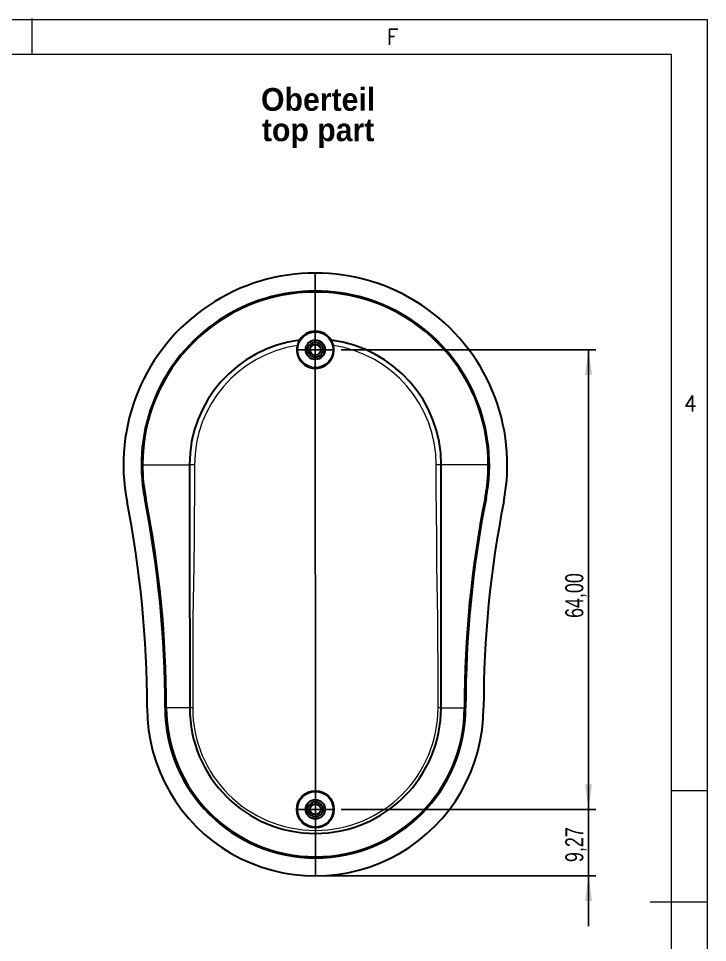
# Model space of a CAD drawing. Header units: millimetres. Extents: x 0 to 594, y 0 to 420.
# Drawn here: x 497.7 to 593.6, y 291.3 to 420 of the extents above; entities that cross this region are included whole.
import ezdxf

# ---------------------------------------------------------------- set-up
doc = ezdxf.new("R2010")
doc.units = ezdxf.units.MM
doc.linetypes.add('SLD-Durchgehend', pattern=[0])
doc.layers.add('BEM', color=7, linetype='SLD-Durchgehend')
doc.layers.add('SLD-0', color=7, linetype='SLD-Durchgehend')
doc.styles.add('SLDTEXTSTYLE0', font='ARIALBD.TTF', dxfattribs={"width": 0.948})
doc.styles.add('SLDTEXTSTYLE1', font='SIMPLEX_.TTF', dxfattribs={"width": 0.95})
doc.styles.add('SLDTEXTSTYLE3', font='ARIALN.TTF', dxfattribs={"width": 0.87})
doc.dimstyles.new('SLDDIMSTYLE0', dxfattribs={"dimtxt": 2.5, "dimasz": 3.5, "dimexe": 0, "dimexo": 0.0625, "dimtad": 1, "dimrnd": 1e-09, "dimzin": 12, "dimdsep": 46, "dimtxsty": 'SLDTEXTSTYLE3', "dimsah": 1, "dimcen": 0.09, "dimadec": 0, "dimazin": 0, "dimtfac": 1, "dimtofl": 0, "dimtmove": 0, "dimatfit": 3, "dimfxl": 1, "dimtolj": 1, "dimtzin": 12, "dimarcsym": 0})
doc.dimstyles.new('SLDDIMSTYLE1', dxfattribs={"dimtxt": 2.5, "dimasz": 3.5, "dimexe": 0, "dimexo": 0.0625, "dimtad": 1, "dimrnd": 1e-09, "dimzin": 12, "dimdsep": 46, "dimtxsty": 'SLDTEXTSTYLE3', "dimsah": 1, "dimcen": 0.09, "dimadec": 0, "dimazin": 0, "dimtfac": 1, "dimtofl": 0, "dimtmove": 0, "dimatfit": 3, "dimfxl": 1, "dimtolj": 1, "dimtzin": 12, "dimarcsym": 0})

# ---------------------------------------------------------------- blocks, each defined once
blk = doc.blocks.new('*D43')
at = {"layer": 'SLD-0'}
for p, q in [((542.6, 373.86), (578.04, 373.86)), ((577.04, 373.86), (577.04, 309.86)), ((542.6, 309.86), (578.04, 309.86))]:
    blk.add_line(p, q, dxfattribs=at)
for points in [[(577.04, 373.86), (576.54, 370.36), (577.54, 370.36)], [(577.04, 309.86), (577.54, 313.36), (576.54, 313.36)]]:
    blk.add_solid(points, dxfattribs=at)
at = {"layer": 'SLD-0', "insert": (573.81, 336.52), "char_height": 2.5, "attachment_point": 1, "rotation": 90, "style": 'SLDTEXTSTYLE3'}
blk.add_mtext('64,00', dxfattribs=at)
blk = doc.blocks.new('*D44')
at = {"layer": 'SLD-0'}
for p, q in [((577.04, 309.86), (577.04, 316.86)), ((542.6, 309.86), (578.04, 309.86)), ((577.04, 300.59), (577.04, 309.86)), ((540.03, 300.59), (578.04, 300.59)), ((577.04, 300.59), (577.04, 293.59))]:
    blk.add_line(p, q, dxfattribs=at)
for points in [[(577.04, 309.86), (577.54, 313.36), (576.54, 313.36)], [(577.04, 300.59), (576.54, 297.09), (577.54, 297.09)]]:
    blk.add_solid(points, dxfattribs=at)
at = {"layer": 'SLD-0', "insert": (573.81, 302.52), "char_height": 2.5, "attachment_point": 1, "rotation": 90, "style": 'SLDTEXTSTYLE3'}
blk.add_mtext('9,27', dxfattribs=at)
blk = doc.blocks.new('SW_NOTE_10')
at = {"layer": 'BEM', "color": 0, "char_height": 3.175, "attachment_point": 1, "style": 'SLDTEXTSTYLE0'}
for s, insert in [('Oberteil', (0, 4.09)), ('top part', (0.12, -0.14))]:
    blk.add_mtext(s, dxfattribs=dict(at, insert=insert))

msp = doc.modelspace()

# ---------------------------------------------------------------- linework, layer by layer
at = {"color": 7, "linetype": 'SLD-Durchgehend', "lineweight": 0}
for p, q in [((593.59875, 419.8), (0.19875, 419.8)), ((499.59875, 415), (499.59875, 420)), ((593.59875, 0.2), (593.59875, 419.8)), ((588.59875, 415), (24.59875, 415)), ((588.59875, 5), (588.59875, 415)), ((514.9538, 357.834), (521.5001, 357.834)), ((522.20227, 357.834), (521.5001, 357.834)), ((556.53968, 357.834), (555.83751, 357.834)), ((563.08598, 357.834), (556.53968, 357.834)), ((515.26627, 353.14361), (515.41456, 353.15712)), ((562.77793, 353.16607), (562.63601, 353.21166)), ((518.10762, 323.9969), (518.2694, 323.978)), ((521.5263, 324.009), (518.2694, 324.009)), ((521.94322, 324.009), (521.5263, 324.009)), ((556.51348, 324.009), (556.09656, 324.009)), ((556.51348, 324.009), (559.7704, 324.009)), ((559.93216, 324.01963), (559.77038, 324.03621)), ((588.59875, 312.5), (593.59875, 312.5)), ((585.59875, 297), (593.59875, 297))]:
    msp.add_line(p, q, dxfattribs=at)
at = {"color": 7, "linetype": 'SLD-Durchgehend', "lineweight": 30, "flags": 128}
for points in [[(521.5001, 357.834), (521.50032, 356.38067), (521.50098, 354.92735), (521.50207, 353.47401), (521.50355, 352.02071), (521.50728, 349.11402), (521.5116, 346.20742), (521.51583, 343.4331), (521.51961, 340.65869), (521.52248, 337.88408), (521.52444, 335.10932), (521.5256, 332.33429), (521.52615, 329.55922), (521.5263, 324.009)], [(556.51348, 324.009), (556.51348, 326.91564), (556.51366, 329.82229), (556.5143, 332.72894), (556.51565, 335.63557), (556.51777, 338.41045), (556.52083, 341.18525), (556.52474, 343.95999), (556.52899, 346.73468), (556.53305, 349.50923), (556.53653, 352.2839), (556.53888, 355.05884), (556.53968, 357.834)]]:
    msp.add_lwpolyline(points, dxfattribs=at)
at = {"color": 7, "linetype": 'SLD-Durchgehend', "lineweight": 0, "flags": 128}
for points in [[(522.20227, 357.834), (522.19993, 355.78129), (522.1928, 353.72859), (522.17118, 350.52865), (522.13822, 347.32877), (522.09468, 344.12892), (522.04562, 340.92913), (522.02249, 339.3293), (521.98397, 336.12953), (521.95848, 332.92958), (521.94707, 330.1542), (521.94326, 327.37878), (521.94303, 326.19116), (521.94322, 324.009)], [(556.09656, 324.009), (556.09662, 324.809), (556.09614, 328.009), (556.09181, 330.4693), (556.0813, 332.92958), (556.05566, 336.1295), (556.01729, 339.3293), (555.99416, 340.92913), (555.94527, 344.30993), (555.90234, 347.69084), (555.8682, 351.07183), (555.84565, 354.45289), (555.83751, 357.834)]]:
    msp.add_lwpolyline(points, dxfattribs=at)
at = {"color": 7, "linetype": 'SLD-Durchgehend', "lineweight": 30}
for centre, radius in [((539.01993, 373.86494), 2.5), ((539.01993, 373.86494), 1.35), ((539.01993, 373.86494), 1.05), ((539.01993, 373.86494), 0.75), ((539.01993, 309.86494), 2.57976), ((539.01993, 309.86494), 2.5), ((539.01993, 309.86494), 1.35), ((539.01993, 309.86494), 1.05), ((539.01993, 309.86494), 0.75)]:
    msp.add_circle(centre, radius, dxfattribs=at)
for centre, radius, start, end in [((539.01989, 357.834), 26.71566, 348.8794634, 191.1682546), ((539.01989, 357.83397), 24.21227, 348.8812092, 191.1698544), ((539.01989, 357.83399), 24.06609, 0.000021, 179.999979), ((539.01993, 373.85881), 2.58661, 31.6156763, 148.3839361), ((539.01989, 357.834), 17.51979, 97.2225649, 180), ((539.01993, 373.86494), 2.57976, 166.5871901, 13.4124896), ((539.1103, 373.84055), 2.67332, 149.0658916, 166.5279651), ((538.9285, 373.84011), 2.67446, 13.4755301, 30.9300654), ((539.01989, 357.834), 17.51979, 0, 82.7771148), ((538.92366, 357.83433), 23.96986, 180.0007818, 191.259903), ((539.11522, 357.83439), 23.97076, 348.8732412, 359.9990521), ((367.31677, 324.009), 148.28747, 359.9957015, 11.1400971), ((367.31691, 324.00901), 150.79071, 359.9953962, 11.1398021), ((367.47407, 323.95359), 150.79534, 0.0210514, 11.1654308), ((710.56451, 323.95357), 150.79415, 168.8133477, 179.9671605), ((710.72306, 324.009), 150.7909, 168.8510104, 179.9954025), ((710.72302, 324.009), 148.28747, 168.8513059, 179.9957015), ((539.01989, 324.009), 23.41566, 180.0272215, 0.0272215), ((539.01989, 324.00908), 20.91228, 180.0293599, 0.0289046), ((539.01989, 324.00906), 20.75051, 180.0753201, 359.9998204), ((539.01989, 324.009), 17.49359, 180, 0)]:
    msp.add_arc(centre, radius, start, end, dxfattribs=at)
at = {"color": 7, "linetype": 'SLD-Durchgehend', "lineweight": 0}
for centre, radius, start, end in [((539.01989, 357.834), 16.81762, 98.5811356, 180), ((539.01989, 357.834), 16.81762, 0, 81.4185442), ((539.01989, 324.009), 17.07667, 180, 0)]:
    msp.add_arc(centre, radius, start, end, dxfattribs=at)
at = {"layer": 'SLD-0'}
for p, q in [((539.00877, 384.54966), (539.03101, 300.59334)), ((536.44017, 373.86494), (541.5997, 373.86494)), ((536.44017, 309.86494), (541.5997, 309.86494))]:
    msp.add_line(p, q, dxfattribs=at)

# ---------------------------------------------------------------- block references
at = {"layer": 'BEM'}
msp.add_blockref('SW_NOTE_10', (531.45635, 406.22673), dxfattribs=at)

# ---------------------------------------------------------------- texts
at = {"color": 7, "linetype": 'Continuous', "lineweight": 0, "char_height": 2.2, "attachment_point": 1, "style": 'SLDTEXTSTYLE1'}
for s, insert in [('F', (548.96787, 418.53303)), ('4', (590.3305, 367.47613))]:
    msp.add_mtext(s, dxfattribs=dict(at, insert=insert))

# ---------------------------------------------------------------- dimensions: what is measured, and where the dimension line sits
at = {"layer": 'SLD-0'}
for p1, dimstyle, picture, middle in [((541.5997, 373.86494), 'SLDDIMSTYLE0', '*D43', (577.03693, 340.04661)), ((539.03101, 300.59334), 'SLDDIMSTYLE1', '*D44', (577.03693, 305.25918))]:
    dim = msp.add_linear_dim(base=(577.03693, 309.86494), p1=p1, p2=(541.5997, 309.86494), angle=90, dimstyle=dimstyle, dxfattribs=at)
    dim.commit()
    dim.dimension.update_dxf_attribs({"geometry": picture, "text_midpoint": middle, "dimtype": 160})

doc.saveas('drawing.dxf')
